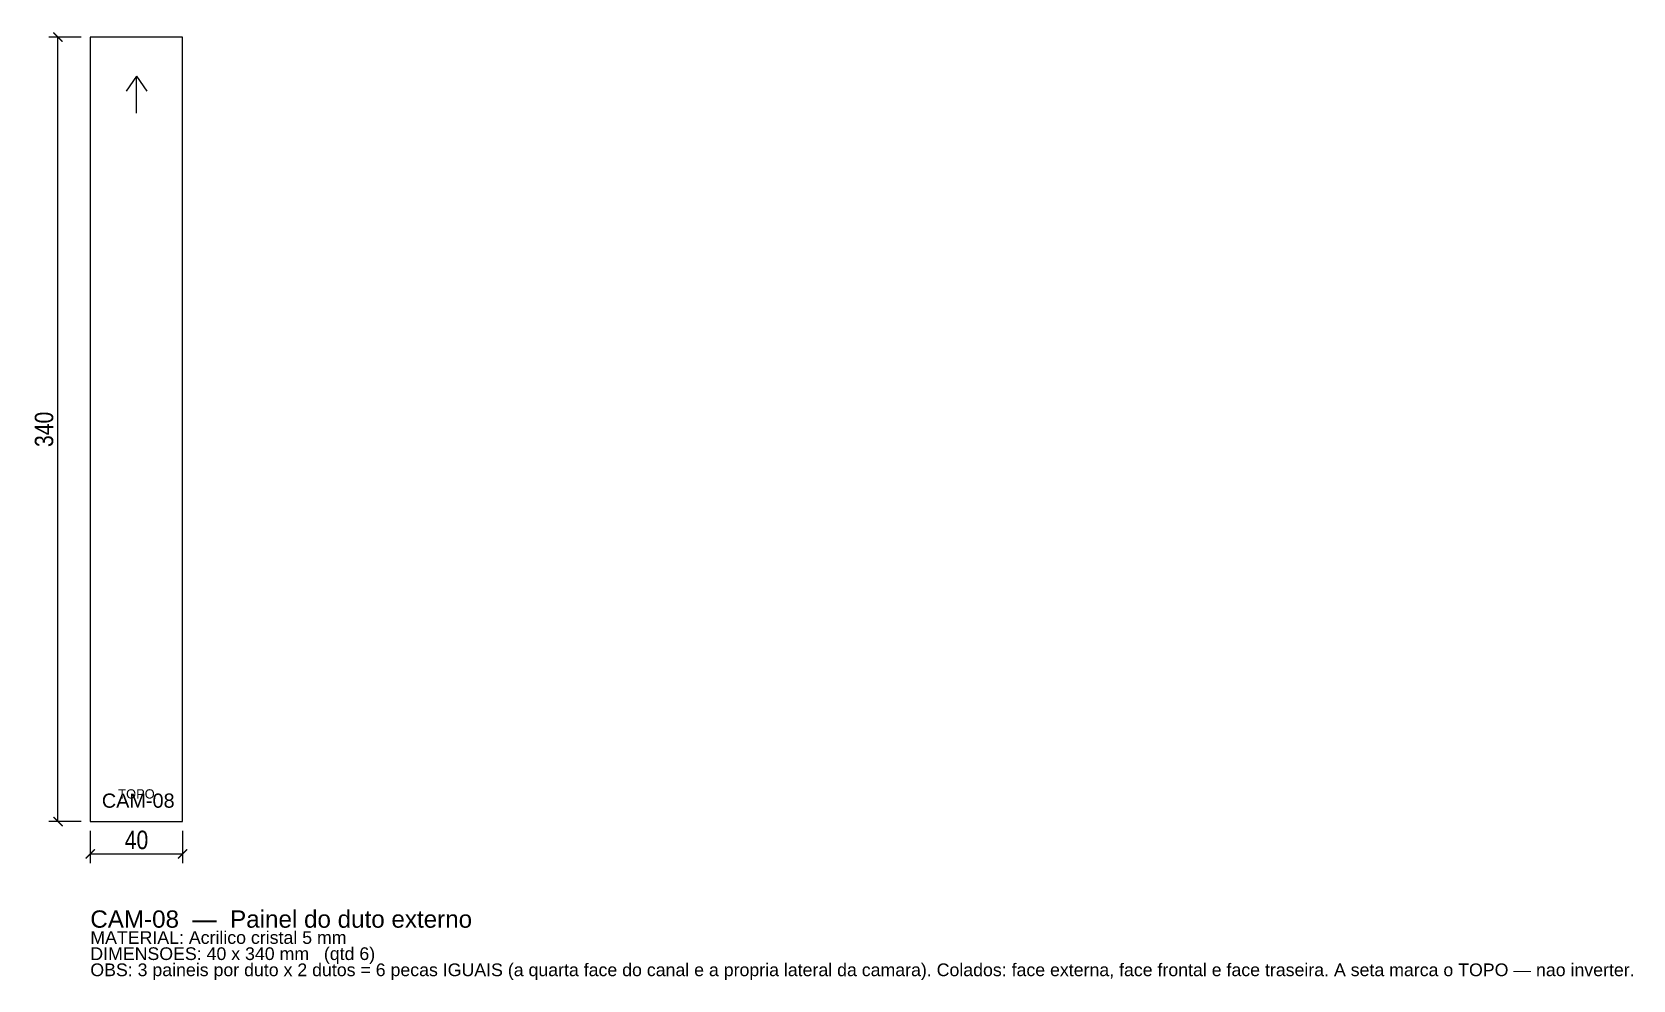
# Model space of a CAD drawing. Header units: millimetres. Extents: x -25 to 668, y -69 to 342.
import ezdxf
from ezdxf.enums import TextEntityAlignment as Align

# ---------------------------------------------------------------- set-up
doc = ezdxf.new("R2010")
doc.units = ezdxf.units.MM
for name, color, linetype in [('CORTE', 1, 'Continuous'), ('COTA', 4, 'Continuous'), ('GRAVACAO', 3, 'Continuous'), ('TEXTO', 7, 'Continuous')]:
    doc.layers.add(name, color=color, linetype=linetype)
doc.styles.add('ARIAL', font='arial.ttf')
doc.styles.add('OpenSansCondensed-Light', font='OpenSansCondensed-Light.ttf')
doc.dimstyles.new('EZDXF', dxfattribs={"dimtxt": 8, "dimasz": 4, "dimexe": 4, "dimexo": 4, "dimgap": 2, "dimtad": 1, "dimdec": 0, "dimdsep": 46, "dimtxsty": 'OpenSansCondensed-Light', "dimblk": 'ARCHTICK', "dimcen": 2.5, "dimclrd": 4, "dimclre": 4, "dimclrt": 4, "dimazin": 3, "dimtfac": 0.5, "dimtmove": 2, "dimatfit": 3})

# ---------------------------------------------------------------- blocks, each defined once
blk = doc.blocks.new('_ARCHTICK')
at = {"color": 0, "linetype": 'BYBLOCK', "const_width": 0.15}
blk.add_lwpolyline([(-0.5, -0.5), (0.5, 0.5)], dxfattribs=at)

msp = doc.modelspace()

# ---------------------------------------------------------------- linework, layer by layer
at = {"layer": 'CORTE'}
msp.add_lwpolyline([(0, 0), (40, 0), (40, 340), (0, 340)], close=True, dxfattribs=at)
at = {"layer": 'GRAVACAO'}
for p, q in [((20, 323), (15.52, 316.6)), ((20, 307), (20, 323)), ((20, 323), (24.48, 316.6))]:
    msp.add_line(p, q, dxfattribs=at)

# ---------------------------------------------------------------- texts
at = {"layer": 'GRAVACAO', "style": 'ARIAL'}
msp.add_text('TOPO', height=4, dxfattribs=at).set_placement((20, 12), align=Align.MIDDLE_CENTER)
msp.add_text('CAM-08', height=6.154, dxfattribs=at).set_placement((5, 6))
at = {"layer": 'TEXTO', "style": 'ARIAL'}
for s, height, p in [('CAM-08  —  Painel do duto externo', 7.5, (0, -46)), ('MATERIAL: Acrilico cristal 5 mm', 5.5, (0, -53)), ('DIMENSOES: 40 x 340 mm   (qtd 6)', 5.5, (0, -60)), ('OBS: 3 paineis por duto x 2 dutos = 6 pecas IGUAIS (a quarta face do canal e a propria lateral da camara). Colados: face externa, face frontal e face traseira. A seta marca o TOPO — nao inverter.', 5.5, (0, -67))]:
    msp.add_text(s, height=height, dxfattribs=at).set_placement(p)

# ---------------------------------------------------------------- dimensions: what is measured, and where the dimension line sits
at = {"layer": 'COTA'}
msp.add_linear_dim(base=(-14, 0), p1=(0, 0), p2=(0, 340), angle=90, dimstyle='EZDXF', dxfattribs=at).render()
msp.add_linear_dim(base=(0, -14), p1=(0, 0), p2=(40, 0), dimstyle='EZDXF', dxfattribs=at).render()

doc.saveas('drawing.dxf')
